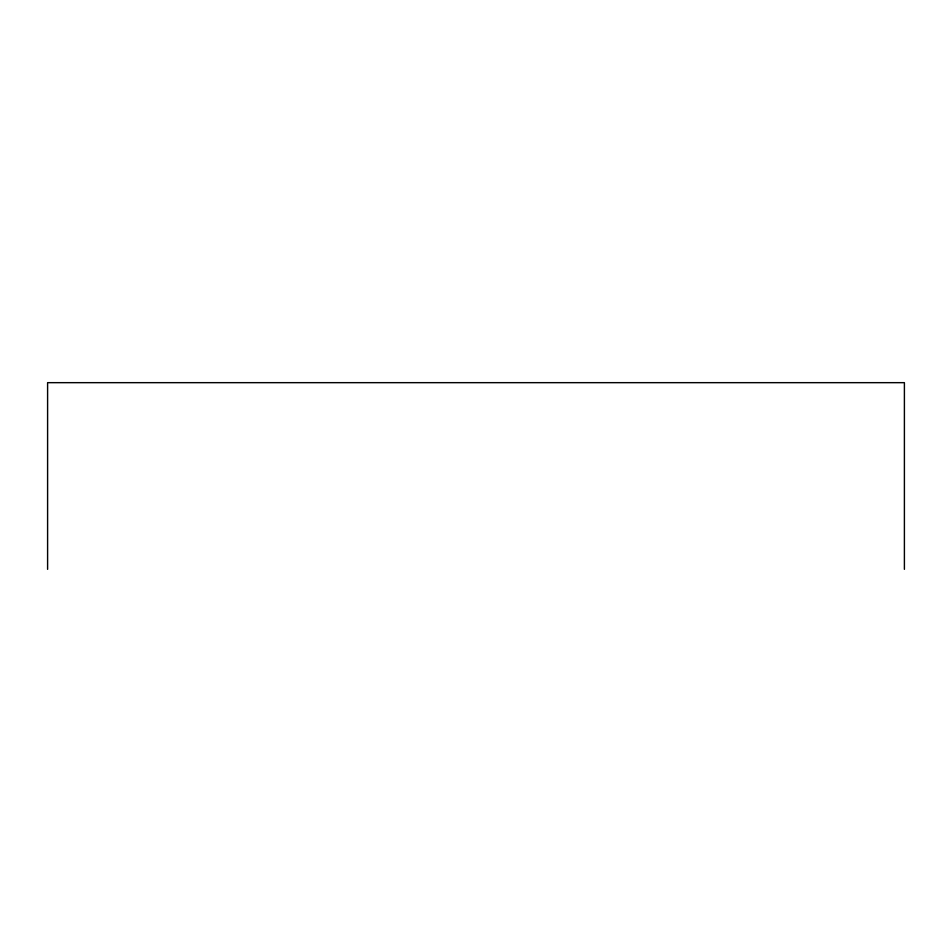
<?xml version="1.0" encoding="UTF-8"?>
<svg xmlns="http://www.w3.org/2000/svg" width="952" height="952" viewBox="0 0 952 952"><rect width="100%" height="100%" fill="white"/><g stroke="black" fill="none" stroke-linecap="round" stroke-linejoin="round"><path stroke-width="1.43" d="M904.4 569.332L904.4 382.668L47.6 382.668L47.6 569.332"/></g></svg>
